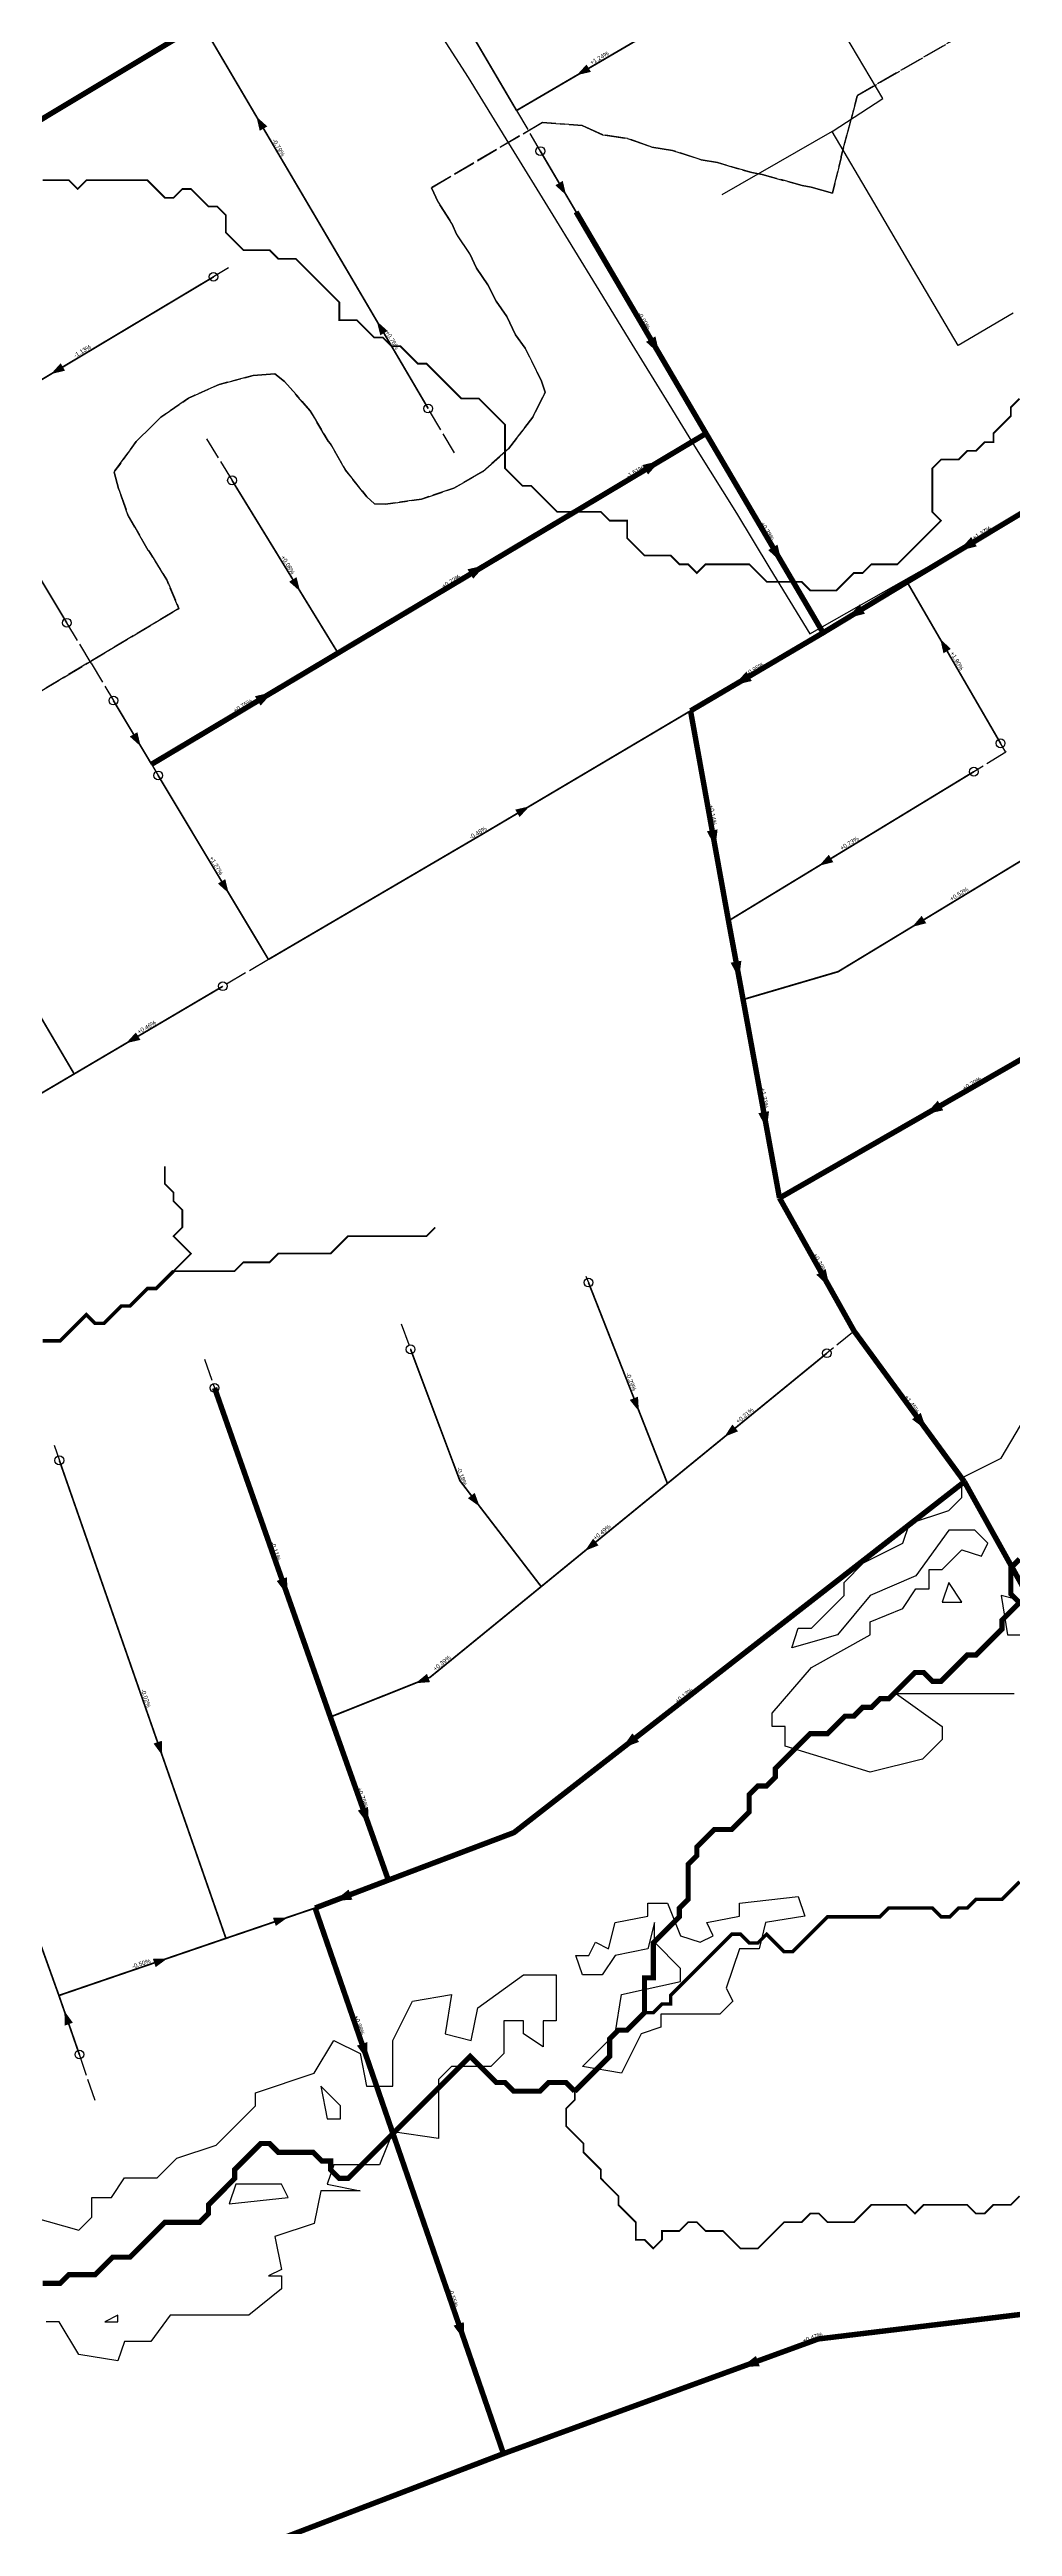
# Model space of a CAD drawing. Header units: metres. Extents: x 442821 to 452274, y 2561971 to 2571293.
# Drawn here: x 445506 to 445948, y 2564912 to 2566048 of the extents above; entities that cross this region are included whole.
import ezdxf
from ezdxf.enums import TextEntityAlignment as Align

# ---------------------------------------------------------------- set-up
doc = ezdxf.new("R2010")
doc.units = ezdxf.units.M
doc.header["$LTSCALE"] = 8
doc.linetypes.add('DASHDOT', pattern=[3.556, 2.54, -0.508, 0, -0.508])
doc.linetypes.add('DASHED', pattern=[1.524, 1.27, -0.254])
for name, color, linetype in [('A_ARROWS', 7, 'Continuous'), ('A_BUILT_2006', 252, 'Continuous'), ('A_CATCHMENTS', 7, 'Continuous'), ('A_GRADIENT', 8, 'Continuous'), ('A_HEAD_GAP', 8, 'Continuous'), ('A_HEADS', 8, 'Continuous'), ('A_STREAMS', 5, 'Continuous'), ('A_WADI', 4, 'Continuous')]:
    doc.layers.add(name, color=color, linetype=linetype)

msp = doc.modelspace()

# ---------------------------------------------------------------- linework, layer by layer
at = {"layer": 'A_ARROWS', "color": 2}
for points in [[(445748.2, 2566036.2), (445752.7, 2566041.1), (445754.7, 2566037.7)], [(445601.3, 2566017.2), (445606.3, 2566012.7), (445602.8, 2566010.7)], [(445656.5, 2565923.4), (445661.5, 2565918.9), (445658.1, 2565916.9)], [(445507, 2565899.1), (445511.5, 2565904.1), (445513.5, 2565900.7)]]:
    msp.add_solid(points, dxfattribs=at)
at = {"layer": 'A_ARROWS', "color": 1}
for points in [[(445743.3, 2565981.2), (445738.4, 2565985.7), (445741.8, 2565987.7)], [(445786.2, 2565908.2), (445780, 2565913.9), (445784.3, 2565916.4)], [(445786.5, 2565859.4), (445780.9, 2565853.1), (445778.3, 2565857.4)], [(445842.2, 2565812.8), (445836, 2565818.4), (445840.3, 2565820.9)], [(445923.5, 2565818.1), (445929.1, 2565824.4), (445931.7, 2565820.1)], [(445706.3, 2565811.5), (445700.7, 2565805.3), (445698.1, 2565809.6)], [(445621.3, 2565799.5), (445616.3, 2565803.9), (445619.7, 2565806)], [(445872.3, 2565787.2), (445877.9, 2565793.5), (445880.4, 2565789.2)], [(445914.9, 2565777.7), (445919.8, 2565773.1), (445916.4, 2565771.1)], [(445608.8, 2565753.3), (445603.2, 2565747.1), (445600.6, 2565751.4)], [(445820.4, 2565756.5), (445826, 2565762.7), (445828.5, 2565758.4)], [(445548.2, 2565728.4), (445543.2, 2565732.9), (445546.7, 2565734.9)], [(445726.5, 2565700.9), (445722, 2565696), (445720, 2565699.4)], [(445811.8, 2565682), (445807.9, 2565689.5), (445812.8, 2565690.3)], [(445859.4, 2565673.7), (445863.8, 2565678.7), (445865.9, 2565675.3)], [(445588.6, 2565661), (445583.6, 2565665.5), (445587, 2565667.5)], [(445902, 2565645.6), (445906.4, 2565650.7), (445908.5, 2565647.3)], [(445822.7, 2565621.8), (445818.8, 2565629.2), (445823.7, 2565630.1)], [(445541.5, 2565592.3), (445546, 2565597.2), (445548.1, 2565593.8)], [(445835.4, 2565552.8), (445831.5, 2565560.2), (445836.4, 2565561.1)], [(445908.1, 2565559.7), (445913.8, 2565565.9), (445916.3, 2565561.5)], [(445864.2, 2565480.4), (445858.1, 2565486.1), (445862.4, 2565488.6)], [(445776.7, 2565423.5), (445772.5, 2565428.7), (445776.3, 2565430.2)], [(445908.7, 2565414.8), (445902, 2565419.8), (445906, 2565422.8)], [(445815.9, 2565411.8), (445819.6, 2565417.4), (445822.2, 2565414.3)], [(445703.7, 2565379.8), (445698.3, 2565383.6), (445701.4, 2565386.1)], [(445752, 2565359.5), (445755.7, 2565365.1), (445758.2, 2565362)], [(445615.6, 2565339), (445610.6, 2565345.7), (445615.3, 2565347.4)], [(445674.3, 2565298.8), (445679.5, 2565303.1), (445680.9, 2565299.3)], [(445768.9, 2565268.9), (445773.7, 2565275.8), (445776.8, 2565271.9)], [(445558.1, 2565265.7), (445554.1, 2565271.1), (445557.9, 2565272.4)], [(445652.8, 2565233.7), (445647.8, 2565240.4), (445652.5, 2565242.1)], [(445637, 2565199), (445643.6, 2565204.2), (445645.3, 2565199.5)], [(445615.7, 2565191.4), (445610.2, 2565187.5), (445608.9, 2565191.2)], [(445560.5, 2565172.6), (445555.1, 2565168.6), (445553.8, 2565172.4)], [(445513.2, 2565148.5), (445517.1, 2565143.1), (445513.4, 2565141.8)], [(445652.3, 2565125.8), (445647.4, 2565132.6), (445652.1, 2565134.2)], [(445696.7, 2564997.4), (445691.7, 2565004.2), (445696.4, 2565005.8)], [(445823.7, 2564985.2), (445830.4, 2564990.3), (445832.1, 2564985.6)]]:
    msp.add_solid(points, dxfattribs=at)
at = {"layer": 'A_BUILT_2006', "color": 252}
for points in [[(445676.6, 2566069), (445698.4, 2566035.1)], [(445888.6, 2566025.5), (445871.2, 2566054.8)], [(445698.4, 2566035.1), (445716.9, 2566005)], [(445865.4, 2566010.4), (445888.6, 2566025.5)], [(445716.9, 2566005), (445737.2, 2565972)], [(445865.4, 2566010.4), (445840.6, 2565996.1)], [(445884.4, 2565978), (445865.4, 2566010.4)], [(445840.6, 2565996.1), (445814.8, 2565981.3)], [(445737.2, 2565972), (445757.1, 2565939.6)], [(445902.6, 2565946.9), (445884.4, 2565978)], [(445923.1, 2565912.2), (445902.6, 2565946.9)], [(445757.1, 2565939.6), (445773.5, 2565912.9)], [(445948.4, 2565927), (445923.1, 2565912.2)], [(445773.5, 2565912.9), (445790.5, 2565885.3)], [(445790.5, 2565885.3), (445803, 2565864.8)], [(445803, 2565864.8), (445821.4, 2565835.3)], [(445821.4, 2565835.3), (445836.8, 2565809.9)], [(445922.6, 2565818.3), (445956.6, 2565837.8)], [(445836.8, 2565809.9), (445855.1, 2565780)], [(445889, 2565799.3), (445922.6, 2565818.3)], [(445855.1, 2565780), (445889, 2565799.3)]]:
    msp.add_lwpolyline(points, dxfattribs=at)
at = {"layer": 'A_CATCHMENTS', "color": 2, "linetype": 'DASHED'}
msp.add_lwpolyline([(445947.7, 2566067.8), (445877, 2566026.9), (445876.8, 2566026.5), (445869.5, 2565998.9), (445869.5, 2565998.3), (445865.5, 2565982.1), (445855.7, 2565984.8), (445851.6, 2565985.6), (445833.3, 2565990.7), (445828.5, 2565991.5), (445812.7, 2565996.1), (445805.3, 2565997.4), (445792.1, 2566001.7), (445782.6, 2566003.2), (445771.5, 2566007.2), (445760.2, 2566008.8), (445750.7, 2566013.1), (445732.5, 2566014.5), (445681.6, 2565984.6), (445684.6, 2565977.9), (445690.9, 2565968.2), (445693.2, 2565963), (445699.1, 2565954.2), (445702.2, 2565947.7), (445707.5, 2565940), (445711.2, 2565932.5), (445716.1, 2565925.5), (445720.1, 2565917.2), (445724.6, 2565911), (445732.1, 2565895.9), (445733.7, 2565890.9), (445728, 2565879.3), (445716.9, 2565864.9), (445705.2, 2565854.5), (445691.9, 2565846.8), (445677, 2565841.8), (445660.5, 2565839.5), (445655.5, 2565839.6), (445651.9, 2565842.9), (445642.1, 2565855.1), (445635.3, 2565867.2), (445634.2, 2565868.4), (445626, 2565882.3), (445614.1, 2565895.8), (445609.8, 2565899.3), (445599.8, 2565898.4), (445584.2, 2565894.4), (445570.1, 2565888.1), (445557.5, 2565879.3), (445546.2, 2565868.2), (445536.4, 2565854.7), (445536.1, 2565854.1), (445538.1, 2565846.6), (445542.5, 2565834.1), (445551.7, 2565818.3), (445552, 2565818), (445560.2, 2565804.8), (445565.7, 2565791.6), (445481.2, 2565741)], dxfattribs=at)
at = {"layer": 'A_CATCHMENTS', "color": 1, "linetype": 'DASHED'}
msp.add_lwpolyline([(445481.2, 2565741), (445565.7, 2565791.6), (445560.2, 2565804.8), (445552, 2565818), (445551.7, 2565818.3), (445542.5, 2565834.1), (445538.1, 2565846.6), (445536.1, 2565854.1), (445536.4, 2565854.7), (445546.2, 2565868.2), (445557.5, 2565879.3), (445570.1, 2565888.1), (445584.2, 2565894.4), (445599.8, 2565898.4), (445609.8, 2565899.3), (445614.1, 2565895.8), (445626, 2565882.3), (445634.2, 2565868.4), (445635.3, 2565867.2), (445642.1, 2565855.1), (445651.9, 2565842.9), (445655.5, 2565839.6), (445660.5, 2565839.5), (445677, 2565841.8), (445691.9, 2565846.8), (445705.2, 2565854.5), (445716.9, 2565864.9), (445728, 2565879.3), (445733.7, 2565890.9), (445732.1, 2565895.9), (445724.6, 2565911), (445720.1, 2565917.2), (445716.1, 2565925.5), (445711.2, 2565932.5), (445707.5, 2565940), (445702.2, 2565947.7), (445699.1, 2565954.2), (445693.2, 2565963), (445690.9, 2565968.2), (445684.6, 2565977.9), (445681.6, 2565984.6), (445732.5, 2566014.5), (445750.7, 2566013.1), (445760.2, 2566008.8), (445771.5, 2566007.2), (445782.6, 2566003.2), (445792.1, 2566001.7), (445805.3, 2565997.4), (445812.7, 2565996.1), (445828.5, 2565991.5), (445833.3, 2565990.7), (445851.6, 2565985.6), (445855.7, 2565984.8), (445865.5, 2565982.1), (445869.5, 2565998.3), (445869.5, 2565998.9), (445876.8, 2566026.5), (445877, 2566026.9), (445947.7, 2566067.8)], dxfattribs=at)
at = {"layer": 'A_HEAD_GAP', "color": 8, "linetype": 'DASHED'}
for points in [[(445720.6, 2566020), (445731.5, 2566001.4)], [(445588.5, 2565947.9), (445581.6, 2565943.7)], [(445692.1, 2565863), (445680.1, 2565883.3)], [(445578.4, 2565869.4), (445590.1, 2565850.4)], [(445525.5, 2565766.5), (445514.3, 2565785.1)], [(445525.5, 2565766.5), (445535.7, 2565749.4)], [(445944.7, 2565726.2), (445942.6, 2565729.8)], [(445553.2, 2565720.2), (445556.2, 2565715.1)], [(445944.7, 2565726.2), (445945, 2565725.7), (445930.3, 2565716.8)], [(445606.8, 2565630.7), (445585.9, 2565618.4)], [(445752.4, 2565485.4), (445753.6, 2565482.5)], [(445667.7, 2565463.6), (445672, 2565451.9)], [(445875.4, 2565460.3), (445862.9, 2565450.1)], [(445577.5, 2565447.4), (445582.1, 2565434.2)], [(445508.5, 2565408), (445510.9, 2565401)], [(445527.3, 2565107.4), (445520.1, 2565128.5)]]:
    msp.add_lwpolyline(points, dxfattribs=at)
at = {"layer": 'A_HEADS', "color": 1}
for centre in [(445731.5, 2566001.4), (445590.1, 2565850.4), (445535.7, 2565749.4), (445942.6, 2565729.8), (445930.3, 2565716.8), (445556.2, 2565715.1), (445585.9, 2565618.4), (445753.6, 2565482.5), (445672, 2565451.9), (445862.9, 2565450.1), (445582.1, 2565434.2), (445510.9, 2565401), (445520.1, 2565128.5)]:
    msp.add_circle(centre, 2, dxfattribs=at)
at = {"layer": 'A_HEADS', "color": 2}
for centre in [(445581.6, 2565943.7), (445680.1, 2565883.3), (445514.3, 2565785.1)]:
    msp.add_circle(centre, 2, dxfattribs=at)
at = {"layer": 'A_SECONDARY_HEADER', "color": 2, "const_width": 2.5}
msp.add_lwpolyline([(445576.1, 2566060), (445413, 2565962.1)], dxfattribs=at)
at = {"layer": 'A_SECONDARY_HEADER', "color": 1, "linetype": 'DASHDOT', "const_width": 2.5}
for points in [[(445747.9, 2565973.5), (445807.5, 2565871.9)], [(445744.2, 2565834.1), (445807.5, 2565871.9)], [(445861.2, 2565780.5), (445800.4, 2565744.7)], [(445582.1, 2565434.2), (445635.2, 2565283.3)], [(445665.7, 2565087.1), (445714.6, 2564945.5)]]:
    msp.add_lwpolyline(points, dxfattribs=at)
at = {"layer": 'A_SECONDARY_HEADER', "color": 1, "linetype": 'DASHED', "const_width": 2.5}
for points in [[(445807.5, 2565871.9), (445861.2, 2565780.5)], [(445899.7, 2565803.8), (445861.2, 2565780.5)], [(445800.4, 2565744.7), (445817.8, 2565648.4)], [(445817.8, 2565648.4), (445824.5, 2565612.3)], [(445841.2, 2565521.3), (445875.4, 2565460.3)], [(445926, 2565391.2), (445719.4, 2565230.3), (445661.8, 2565208.5)], [(446002.1, 2565207.6), (445984.7, 2565251.1), (445974, 2565305), (445926, 2565391.2)], [(445661.8, 2565208.5), (445628.2, 2565195.7)], [(446007, 2565016), (445859, 2564998.1), (445714.6, 2564945.5)], [(445714.6, 2564945.5), (445432.1, 2564837.4), (445379.9, 2564810.1)]]:
    msp.add_lwpolyline(points, dxfattribs=at)
at = {"layer": 'A_SECONDARY_HEADER', "color": 1, "const_width": 2.5}
for points in [[(445969.9, 2565846), (445899.7, 2565803.8)], [(445638.7, 2565771.2), (445744.2, 2565834.1)], [(445553.2, 2565720.2), (445638.7, 2565771.2)], [(446019.4, 2565623.5), (445841.2, 2565521.3)], [(445824.5, 2565612.3), (445841.2, 2565521.3)], [(445875.4, 2565460.3), (445926, 2565391.2)], [(445635.2, 2565283.3), (445661.8, 2565208.5)], [(445628.2, 2565195.7), (445665.7, 2565087.1)]]:
    msp.add_lwpolyline(points, dxfattribs=at)
at = {"layer": 'A_SECONDARY_MAIN', "color": 2, "const_width": 0.8}
for points in [[(445720.6, 2566020), (445665.5, 2566113.7)], [(445680.1, 2565883.3), (445644.2, 2565944.4)], [(445514.3, 2565785.1), (445499.1, 2565810.4), (445495.3, 2565817)]]:
    msp.add_lwpolyline(points, dxfattribs=at)
at = {"layer": 'A_SECONDARY_MAIN', "color": 2, "linetype": 'DASHDOT', "const_width": 0.8}
for points in [[(445644.2, 2565944.4), (445576.1, 2566060)], [(445581.6, 2565943.7), (445463, 2565872.8)]]:
    msp.add_lwpolyline(points, dxfattribs=at)
at = {"layer": 'A_SECONDARY_MAIN', "color": 1, "linetype": 'DASHED', "const_width": 0.8}
for points in [[(445590.1, 2565850.4), (445638.7, 2565771.2)], [(445510.9, 2565401), (445587.3, 2565181.8)], [(445789.8, 2565390.4), (445731.9, 2565343.1)], [(445731.9, 2565343.1), (445680.9, 2565301.5), (445635.2, 2565283.3)], [(445587.3, 2565181.8), (445628.2, 2565195.7)]]:
    msp.add_lwpolyline(points, dxfattribs=at)
at = {"layer": 'A_SECONDARY_MAIN', "color": 1, "linetype": 'DASHDOT', "const_width": 0.8}
for points in [[(445606.8, 2565630.7), (445704.3, 2565687.8), (445800.4, 2565744.7)], [(445517.7, 2565578.2), (445424.7, 2565523.4)], [(445753.6, 2565482.5), (445789.8, 2565390.4)], [(445672, 2565451.9), (445694.6, 2565391.7), (445731.9, 2565343.1)], [(445464, 2565285.8), (445510.7, 2565155.6)], [(445510.7, 2565155.6), (445587.3, 2565181.8)], [(445520.1, 2565128.5), (445510.7, 2565155.6)]]:
    msp.add_lwpolyline(points, dxfattribs=at)
at = {"layer": 'A_SECONDARY_MAIN', "color": 1, "const_width": 0.8}
for points in [[(445930.3, 2565716.8), (445817.8, 2565648.4)], [(445447.7, 2565697.2), (445517.7, 2565578.2)]]:
    msp.add_lwpolyline(points, dxfattribs=at)
at = {"layer": 'A_SECONDARY_MAIN_BRANCH', "color": 2, "const_width": 0.8}
msp.add_lwpolyline([(445798.3, 2566065.4), (445720.6, 2566020)], dxfattribs=at)
at = {"layer": 'A_SECONDARY_MAIN_BRANCH', "color": 1, "const_width": 0.8}
for points in [[(445731.5, 2566001.4), (445747.9, 2565973.5)], [(445942.6, 2565729.8), (445899.7, 2565803.8)], [(445535.7, 2565749.4), (445553.2, 2565720.2)], [(445556.2, 2565715.1), (445606.8, 2565630.7)], [(446019.6, 2565716.9), (445868.1, 2565625.1), (445824.5, 2565612.3)]]:
    msp.add_lwpolyline(points, dxfattribs=at)
at = {"layer": 'A_SECONDARY_MAIN_BRANCH', "color": 1, "linetype": 'DASHED', "const_width": 0.8}
for points in [[(445585.9, 2565618.4), (445517.7, 2565578.2)], [(445862.9, 2565450.1), (445789.8, 2565390.4)]]:
    msp.add_lwpolyline(points, dxfattribs=at)
at = {"layer": 'A_STREAMS', "color": 5}
for points, const_width in [([(445951.3, 2565887.9), (445947.3, 2565883.9), (445947.3, 2565879.9), (445943.3, 2565875.9), (445939.3, 2565871.9), (445939.3, 2565867.9), (445935.3, 2565867.9), (445931.3, 2565863.9), (445927.3, 2565863.9), (445923.3, 2565859.9), (445919.3, 2565859.9), (445915.3, 2565859.9), (445911.3, 2565855.9), (445911.3, 2565851.9), (445911.3, 2565847.9), (445911.3, 2565843.9), (445911.3, 2565839.9), (445911.3, 2565835.9), (445915.3, 2565831.9), (445911.3, 2565827.9), (445907.3, 2565823.9), (445903.3, 2565819.9), (445899.3, 2565815.9), (445895.3, 2565811.9), (445891.3, 2565811.9), (445887.3, 2565811.9), (445883.3, 2565811.9), (445879.3, 2565807.9), (445875.3, 2565807.9), (445871.3, 2565803.9), (445867.3, 2565799.9), (445863.3, 2565799.9), (445859.3, 2565799.9), (445855.3, 2565799.9), (445851.3, 2565803.9), (445847.3, 2565803.9), (445843.3, 2565803.9), (445839.3, 2565803.9), (445835.3, 2565803.9), (445831.3, 2565807.9), (445827.3, 2565811.9), (445823.3, 2565811.9), (445819.3, 2565811.9), (445815.3, 2565811.9), (445811.3, 2565811.9), (445807.3, 2565811.9), (445803.3, 2565807.9), (445799.3, 2565811.9), (445795.3, 2565811.9), (445791.3, 2565815.9), (445787.3, 2565815.9), (445783.3, 2565815.9), (445779.3, 2565815.9), (445775.3, 2565819.9), (445771.3, 2565823.9), (445771.3, 2565827.9), (445771.3, 2565831.9), (445767.3, 2565831.9), (445763.3, 2565831.9), (445759.3, 2565835.9), (445755.3, 2565835.9), (445751.3, 2565835.9), (445747.3, 2565835.9), (445743.3, 2565835.9), (445739.3, 2565835.9), (445735.3, 2565839.9), (445731.3, 2565843.9), (445727.3, 2565847.9), (445723.3, 2565847.9), (445719.3, 2565851.9), (445715.3, 2565855.9), (445715.3, 2565859.9), (445715.3, 2565863.9), (445715.3, 2565867.9), (445715.3, 2565871.9), (445715.3, 2565875.9), (445711.3, 2565879.9), (445707.3, 2565883.9), (445703.3, 2565887.9), (445699.3, 2565887.9), (445695.3, 2565887.9), (445691.3, 2565891.9), (445687.3, 2565895.9), (445683.3, 2565899.9), (445679.3, 2565903.9), (445675.3, 2565903.9), (445671.3, 2565907.9), (445667.3, 2565911.9), (445663.3, 2565911.9), (445659.3, 2565915.9), (445655.3, 2565915.9), (445651.3, 2565919.9), (445647.3, 2565923.9), (445643.3, 2565923.9), (445639.3, 2565923.9), (445639.3, 2565927.9), (445639.3, 2565932), (445635.3, 2565936), (445631.3, 2565940), (445627.3, 2565944), (445623.3, 2565948), (445619.3, 2565952), (445615.3, 2565952), (445611.3, 2565952), (445607.3, 2565956), (445603.3, 2565956), (445599.3, 2565956), (445595.3, 2565956), (445591.3, 2565960), (445587.3, 2565964), (445587.3, 2565968), (445587.3, 2565972), (445583.3, 2565976), (445579.3, 2565976), (445575.3, 2565980), (445571.3, 2565984), (445567.3, 2565984), (445563.3, 2565980), (445559.3, 2565980), (445555.3, 2565984), (445551.3, 2565988), (445547.3, 2565988), (445543.3, 2565988), (445539.3, 2565988), (445535.3, 2565988), (445531.3, 2565988), (445527.3, 2565988), (445523.3, 2565988), (445519.3, 2565984), (445515.3, 2565988), (445511.3, 2565988), (445507.3, 2565988), (445503.3, 2565988)], 0.8), ([(445559.3, 2565535.8), (445559.3, 2565531.8), (445559.3, 2565527.8), (445563.3, 2565523.8), (445563.3, 2565519.8), (445567.3, 2565515.8), (445567.3, 2565511.8), (445567.3, 2565507.8), (445563.3, 2565503.8), (445567.3, 2565499.8), (445571.3, 2565495.8), (445567.3, 2565491.8), (445563.3, 2565487.8)], 0.8), ([(445683.3, 2565507.8), (445679.3, 2565503.8), (445675.3, 2565503.8), (445671.3, 2565503.8), (445667.3, 2565503.8), (445663.3, 2565503.8), (445659.3, 2565503.8), (445655.3, 2565503.8), (445651.3, 2565503.8), (445647.3, 2565503.8), (445643.3, 2565503.8), (445639.3, 2565499.8), (445635.3, 2565495.8), (445631.3, 2565495.8), (445627.3, 2565495.8), (445623.3, 2565495.8), (445619.3, 2565495.8), (445615.3, 2565495.8), (445611.3, 2565495.8), (445607.3, 2565491.8), (445603.3, 2565491.8), (445599.3, 2565491.8), (445595.3, 2565491.8), (445591.3, 2565487.8), (445587.3, 2565487.8), (445583.3, 2565487.8), (445579.3, 2565487.8), (445575.3, 2565487.8), (445571.3, 2565487.8), (445567.3, 2565487.8), (445563.3, 2565487.8)], 0.8), ([(445563.3, 2565487.8), (445559.3, 2565483.8), (445555.3, 2565479.8), (445551.3, 2565479.8), (445547.3, 2565475.8), (445543.3, 2565471.8), (445539.3, 2565471.8), (445535.3, 2565467.8), (445531.3, 2565463.8), (445527.3, 2565463.8), (445523.3, 2565467.8), (445519.3, 2565463.8), (445515.3, 2565459.8), (445511.3, 2565455.8), (445507.3, 2565455.8), (445503.3, 2565455.8)], 1.6), ([(445951.3, 2565355.7), (445947.3, 2565351.7), (445947.3, 2565347.7), (445947.3, 2565343.7), (445947.3, 2565339.7), (445951.3, 2565335.7), (445947.3, 2565331.7), (445943.3, 2565327.7), (445943.3, 2565323.7), (445939.3, 2565319.7), (445935.3, 2565315.7), (445931.3, 2565311.7), (445927.3, 2565311.7), (445923.3, 2565307.7), (445919.3, 2565303.7), (445915.3, 2565299.7), (445911.3, 2565299.7), (445907.3, 2565303.7), (445903.3, 2565303.7), (445899.3, 2565299.7), (445895.3, 2565295.7), (445891.3, 2565291.7), (445887.3, 2565291.7), (445883.3, 2565287.7), (445879.3, 2565287.7), (445875.3, 2565283.7), (445871.3, 2565283.7), (445867.3, 2565279.7), (445863.3, 2565275.7), (445859.3, 2565275.7), (445855.3, 2565275.7), (445851.3, 2565271.7), (445847.3, 2565267.7), (445843.3, 2565263.7), (445839.3, 2565259.7), (445839.3, 2565255.7), (445835.3, 2565251.7), (445831.3, 2565251.7), (445827.3, 2565247.7), (445827.3, 2565243.7), (445827.3, 2565239.7), (445823.3, 2565235.7), (445819.3, 2565231.7), (445815.3, 2565231.7), (445811.3, 2565231.7), (445807.3, 2565227.7), (445803.3, 2565223.7), (445803.3, 2565219.7), (445799.3, 2565215.7), (445799.3, 2565211.7), (445799.3, 2565207.7), (445799.3, 2565203.7), (445799.3, 2565199.7), (445795.3, 2565195.7), (445795.3, 2565191.7), (445791.3, 2565187.7), (445787.3, 2565183.7), (445783.3, 2565179.7), (445783.3, 2565175.7), (445783.3, 2565171.7), (445783.3, 2565167.7), (445783.3, 2565163.7), (445779.3, 2565163.7), (445779.3, 2565159.7), (445779.3, 2565155.7), (445779.3, 2565151.7), (445779.3, 2565147.7)], 2.4), ([(445951.3, 2565207.7), (445947.3, 2565203.7), (445943.3, 2565199.7), (445939.3, 2565199.7), (445935.3, 2565199.7), (445931.3, 2565199.7), (445927.3, 2565195.7), (445923.3, 2565195.7), (445919.3, 2565191.7), (445915.3, 2565191.7), (445911.3, 2565195.7), (445907.3, 2565195.7), (445903.3, 2565195.7), (445899.3, 2565195.7), (445895.3, 2565195.7), (445891.3, 2565195.7), (445887.3, 2565191.7), (445883.3, 2565191.7), (445879.3, 2565191.7), (445875.3, 2565191.7), (445871.3, 2565191.7), (445867.3, 2565191.7), (445863.3, 2565191.7), (445859.3, 2565187.7), (445855.3, 2565183.7), (445851.3, 2565179.7), (445847.3, 2565175.7), (445843.3, 2565175.7), (445839.3, 2565179.7), (445835.3, 2565183.7), (445831.3, 2565179.7), (445827.3, 2565179.7), (445823.3, 2565183.7), (445819.3, 2565183.7), (445815.3, 2565179.7), (445811.3, 2565175.7), (445807.3, 2565171.7), (445803.3, 2565167.7), (445799.3, 2565163.7), (445795.3, 2565159.7), (445791.3, 2565155.7), (445791.3, 2565151.7), (445787.3, 2565151.7), (445783.3, 2565147.7), (445779.3, 2565147.7)], 1.6), ([(445779.3, 2565147.7), (445775.3, 2565143.7), (445771.3, 2565139.7), (445767.3, 2565139.7), (445763.3, 2565135.7), (445763.3, 2565131.7), (445763.3, 2565127.7), (445759.3, 2565123.7), (445755.3, 2565119.7), (445751.3, 2565115.7), (445747.3, 2565111.7)], 2.4), ([(445747.3, 2565111.7), (445743.3, 2565115.7), (445739.3, 2565115.7), (445735.3, 2565115.7), (445731.3, 2565111.7), (445727.3, 2565111.7), (445723.3, 2565111.7), (445719.3, 2565111.7), (445715.3, 2565115.7), (445711.3, 2565115.7), (445707.3, 2565119.7), (445703.3, 2565123.7), (445699.3, 2565127.7), (445695.3, 2565123.7), (445691.3, 2565119.7), (445687.3, 2565115.7), (445683.3, 2565111.7), (445679.3, 2565107.7), (445675.3, 2565103.7), (445671.3, 2565099.7), (445667.3, 2565095.7), (445663.3, 2565091.7), (445659.3, 2565087.7), (445655.3, 2565083.7), (445651.3, 2565079.7), (445647.3, 2565075.7), (445643.3, 2565071.7), (445639.3, 2565071.7), (445635.3, 2565075.7), (445635.3, 2565079.7), (445631.3, 2565079.7), (445627.3, 2565083.7), (445623.3, 2565083.7), (445619.3, 2565083.7), (445615.3, 2565083.7), (445611.3, 2565083.7), (445607.3, 2565087.7), (445603.3, 2565087.7), (445599.3, 2565083.7), (445595.3, 2565079.7), (445591.3, 2565075.7), (445591.3, 2565071.7), (445587.3, 2565067.6), (445583.3, 2565063.6), (445579.3, 2565059.6), (445579.3, 2565055.6), (445575.3, 2565051.6), (445571.3, 2565051.6), (445567.3, 2565051.6), (445563.3, 2565051.6), (445559.3, 2565051.6), (445555.3, 2565047.6), (445551.3, 2565043.6), (445547.3, 2565039.6), (445543.3, 2565035.6), (445539.3, 2565035.6), (445535.3, 2565035.6), (445531.3, 2565031.6), (445527.3, 2565027.6), (445523.3, 2565027.6), (445519.3, 2565027.6), (445515.3, 2565027.6), (445511.3, 2565023.6), (445507.3, 2565023.6), (445503.3, 2565023.6)], 2.4), ([(445951.3, 2565063.6), (445947.3, 2565059.6), (445943.3, 2565059.6), (445939.3, 2565059.6), (445935.3, 2565055.6), (445931.3, 2565055.6), (445927.3, 2565059.6), (445923.3, 2565059.6), (445919.3, 2565059.6), (445915.3, 2565059.6), (445911.3, 2565059.6), (445907.3, 2565059.6), (445903.3, 2565055.6), (445899.3, 2565059.6), (445895.3, 2565059.6), (445891.3, 2565059.6), (445887.3, 2565059.6), (445883.3, 2565059.6), (445879.3, 2565055.6), (445875.3, 2565051.6), (445871.3, 2565051.6), (445867.3, 2565051.6), (445863.3, 2565051.6), (445859.3, 2565055.6), (445855.3, 2565055.6), (445851.3, 2565051.6), (445847.3, 2565051.6), (445843.3, 2565051.6), (445839.3, 2565047.6), (445835.3, 2565043.6), (445831.3, 2565039.6), (445827.3, 2565039.6), (445823.3, 2565039.6), (445819.3, 2565043.6), (445815.3, 2565047.6), (445811.3, 2565047.6), (445807.3, 2565047.6), (445803.3, 2565051.6), (445799.3, 2565051.6), (445795.3, 2565047.6), (445791.3, 2565047.6), (445787.3, 2565047.6), (445787.3, 2565043.6), (445783.3, 2565039.6), (445779.3, 2565043.6), (445775.3, 2565043.6), (445775.3, 2565047.6), (445775.3, 2565051.6), (445771.3, 2565055.6), (445767.3, 2565059.6), (445767.3, 2565063.6), (445763.3, 2565067.6), (445759.3, 2565071.7), (445759.3, 2565075.7), (445755.3, 2565079.7), (445751.3, 2565083.7), (445751.3, 2565087.7), (445747.3, 2565091.7), (445743.3, 2565095.7), (445743.3, 2565099.7), (445743.3, 2565103.7), (445747.3, 2565107.7), (445747.3, 2565111.7)], 0.8)]:
    msp.add_lwpolyline(points, dxfattribs=dict(at, const_width=const_width))
at = {"layer": 'A_WADI', "color": 4}
for points in [[(445948.8, 2565294), (445894.8, 2565294), (445915.8, 2565279), (445915.8, 2565273), (445906.8, 2565264), (445882.8, 2565258), (445843.8, 2565270), (445843.8, 2565279), (445837.8, 2565279), (445837.8, 2565285), (445855.8, 2565306), (445882.8, 2565321), (445882.8, 2565327), (445897.8, 2565333), (445903.8, 2565342), (445909.8, 2565342), (445909.8, 2565351), (445915.8, 2565351), (445924.8, 2565360), (445933.8, 2565357), (445936.8, 2565363), (445930.8, 2565369), (445918.8, 2565369), (445903.8, 2565348), (445882.8, 2565339), (445867.8, 2565321), (445846.8, 2565315), (445849.8, 2565324), (445855.8, 2565324), (445870.8, 2565339), (445870.8, 2565345), (445879.8, 2565354), (445897.8, 2565363), (445900.8, 2565372), (445918.8, 2565378), (445924.8, 2565384), (445924.8, 2565393), (445942.8, 2565402), (445951.8, 2565417)], [(445954.8, 2565336), (445942.8, 2565339), (445945.8, 2565321), (445951.8, 2565321)], [(445498.8, 2565054), (445519.8, 2565048), (445525.8, 2565054), (445525.8, 2565063), (445534.8, 2565063), (445540.8, 2565072), (445555.8, 2565072), (445564.8, 2565081), (445582.8, 2565087), (445600.8, 2565105), (445600.8, 2565111), (445627.8, 2565120), (445636.8, 2565135), (445648.8, 2565129), (445651.8, 2565114), (445663.8, 2565114), (445663.8, 2565135), (445672.8, 2565153), (445690.8, 2565156), (445687.8, 2565138), (445699.8, 2565135), (445702.8, 2565150), (445723.8, 2565165), (445738.8, 2565165), (445738.8, 2565165), (445738.8, 2565144), (445732.8, 2565144), (445732.8, 2565132), (445723.8, 2565138), (445723.8, 2565144), (445714.8, 2565144), (445714.8, 2565129), (445708.8, 2565123), (445690.8, 2565123), (445684.8, 2565117), (445684.8, 2565090), (445663.8, 2565093), (445657.8, 2565078), (445636.8, 2565078), (445633.8, 2565069), (445648.8, 2565066), (445630.8, 2565066), (445627.8, 2565051), (445609.8, 2565045), (445612.8, 2565030), (445606.8, 2565027), (445612.8, 2565027), (445612.8, 2565021), (445597.8, 2565009), (445561.8, 2565009), (445552.8, 2564997), (445540.8, 2564997), (445537.8, 2564988), (445519.8, 2564991), (445510.8, 2565006), (445504.8, 2565006)]]:
    msp.add_lwpolyline(points, dxfattribs=at)
for points in [[(445924.8, 2565336), (445918.8, 2565345), (445915.8, 2565336), (445924.8, 2565336)], [(445852.8, 2565192), (445834.8, 2565189), (445831.8, 2565177), (445822.8, 2565177), (445816.8, 2565159), (445819.8, 2565153), (445813.8, 2565147), (445786.8, 2565147), (445786.8, 2565141), (445777.8, 2565138), (445768.8, 2565120), (445750.8, 2565123), (445765.8, 2565138), (445768.8, 2565156), (445795.8, 2565162), (445795.8, 2565168), (445783.8, 2565180), (445783.8, 2565189), (445780.8, 2565177), (445765.8, 2565174), (445759.8, 2565165), (445750.8, 2565165), (445747.8, 2565174), (445753.8, 2565174), (445756.8, 2565180), (445762.8, 2565177), (445765.8, 2565189), (445780.8, 2565192), (445780.8, 2565198), (445789.8, 2565198), (445795.8, 2565183), (445804.8, 2565180), (445810.8, 2565183), (445807.8, 2565189), (445822.8, 2565192), (445822.8, 2565198), (445849.8, 2565201), (445852.8, 2565192)], [(445633.8, 2565099), (445639.8, 2565099), (445639.8, 2565105), (445630.8, 2565114), (445633.8, 2565099)], [(445588.8, 2565060), (445615.8, 2565063), (445612.8, 2565069), (445591.8, 2565069), (445588.8, 2565060)], [(445537.8, 2565006), (445537.8, 2565009), (445531.8, 2565006), (445537.8, 2565006)]]:
    msp.add_lwpolyline(points, close=True, dxfattribs=at)

# ---------------------------------------------------------------- texts
at = {"layer": 'A_GRADIENT', "color": 2}
for s, rotation, p in [('+1.24%', 30.294, (445759.4, 2566042.7)), ('-0.79%', 300.5073, (445610.1, 2566002.2)), ('-1.13%', 30.8988, (445522.3, 2565908.3)), ('+0.76%', 300.5073, (445662.2, 2565913.9))]:
    msp.add_text(s, height=2, rotation=rotation, dxfattribs=at).set_placement(p, align=Align.BOTTOM_CENTER)
at = {"layer": 'A_GRADIENT', "color": 1}
for s, rotation, p in [('-0.60%', -59.5851, (445777.7, 2565922.7)), ('-1.51%', 30.8242, (445775.8, 2565853)), ('+0.38%', -59.5851, (445834.3, 2565826.2)), ('+1.37%', 31.0218, (445934.8, 2565824.9)), ('+0.08%', -58.4654, (445614.4, 2565810.8)), ('+0.72%', 30.8242, (445691.4, 2565802.7)), ('-0.95%', 30.4946, (445830.8, 2565762.6)), ('+1.90%', 300.078, (445921.2, 2565766.8)), ('+0.75%', 30.8242, (445595.9, 2565745.7)), ('+0.14%', -79.7284, (445809.1, 2565696.6)), ('-0.48%', 30.4504, (445703.7, 2565687.4)), ('+0.73%', 31.2875, (445874.1, 2565682.6)), ('+1.27%', -59.0852, (445581.5, 2565672.9)), ('+0.52%', 31.2128, (445924.4, 2565659.3)), ('+0.46%', 30.4946, (445551.8, 2565598.3)), ('+1.33%', -79.583, (445832.8, 2565566.8)), ('+0.70%', 29.8371, (445930.3, 2565572.4)), ('+0.39%', -60.7229, (445858.3, 2565490.8)), ('-0.29%', -68.5315, (445771.7, 2565436.4)), ('+0.21%', 39.2361, (445826.3, 2565420.3)), ('+1.45%', -53.8025, (445900.7, 2565425.8)), ('-0.18%', -69.4682, (445694.1, 2565393.1)), ('+0.49%', 39.2361, (445760.8, 2565366.8)), ('-0.11%', -70.6191, (445608.7, 2565358.8)), ('+0.39%', 39.2361, (445687.4, 2565306.8)), ('-0.02%', -70.7789, (445549.1, 2565291.4)), ('+0.12%', 37.9059, (445798.4, 2565291.9)), ('+0.75%', -70.4538, (445648.5, 2565245.9)), ('-0.50%', 18.8654, (445549, 2565168.7)), ('+0.98%', -70.9543, (445647, 2565141.4)), ('-0.55%', -70.9543, (445690.1, 2565016.3)), ('+0.47%', 19.9934, (445856.9, 2564997.3))]:
    msp.add_text(s, height=2, rotation=rotation, dxfattribs=at).set_placement(p, align=Align.BOTTOM_CENTER)

doc.saveas('drawing.dxf')
